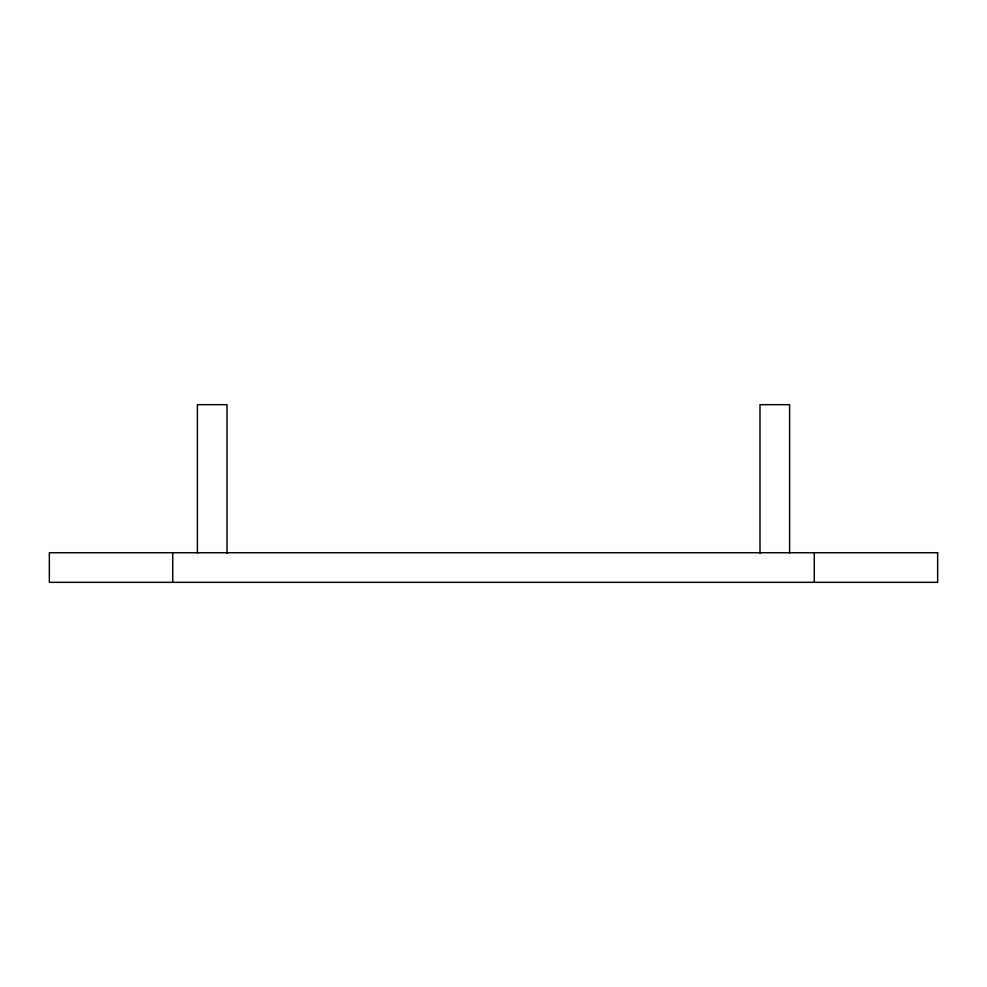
<?xml version="1.0" encoding="UTF-8"?>
<svg xmlns="http://www.w3.org/2000/svg" width="987" height="987" viewBox="0 0 987 987"><rect width="100%" height="100%" fill="white"/><g stroke="black" fill="none" stroke-linecap="round" stroke-linejoin="round"><path stroke-width="1.48" d="M814.275 552.72L814.275 582.33M789.6 553.226L789.6 404.67L759.99 404.67L759.99 553.226M227.01 553.226L227.01 404.67L197.4 404.67L197.4 553.226M172.725 552.72L172.725 582.33M937.65 552.72L49.35 552.72L49.35 582.33L937.65 582.33L937.65 552.72"/></g></svg>
